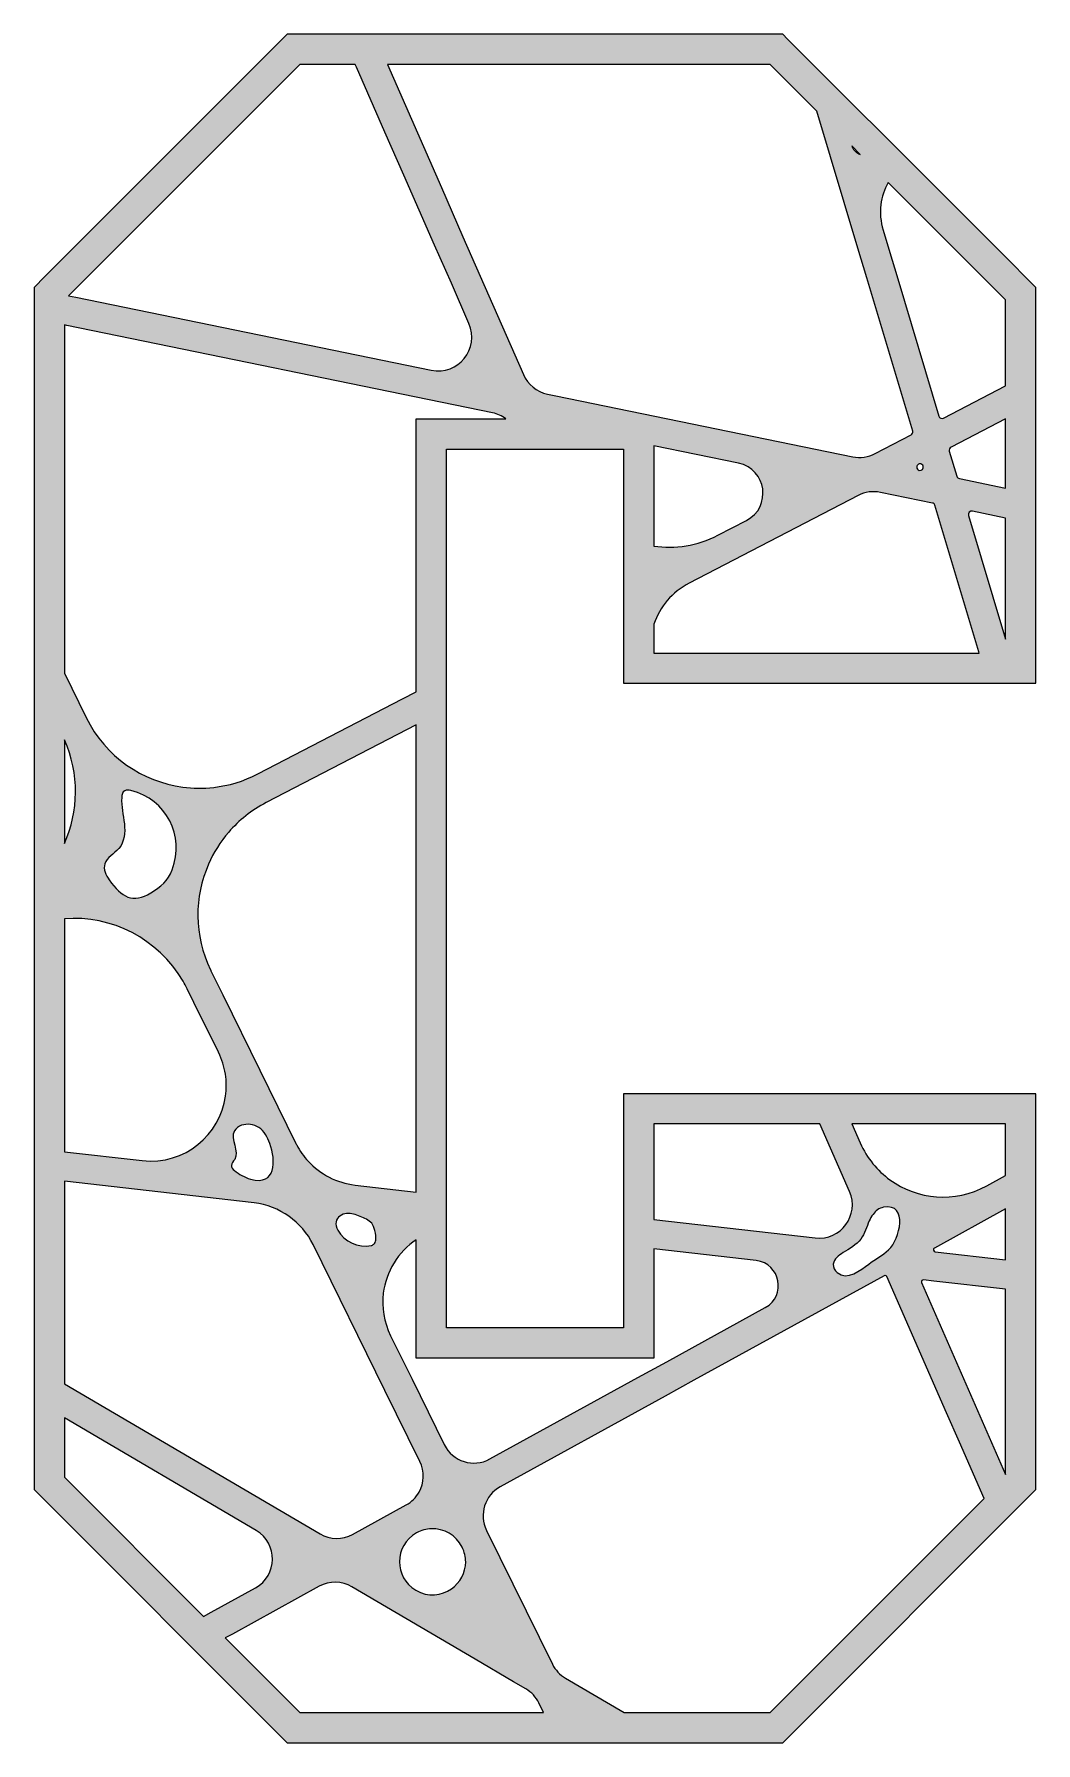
# Model space of a CAD drawing. Extents: x -1650 to 2650, y -4022 to 3022.
# Drawn here: x 919.9 to 1180.1, y 2578.2 to 3021.8 of the extents above; entities that cross this region are included whole.
import ezdxf

# ---------------------------------------------------------------- set-up
doc = ezdxf.new("R2010")
doc.units = 0
doc.header["$MEASUREMENT"] = 0
doc.layers.add('Layer 1', color=7, linetype='Continuous')

msp = doc.modelspace()

# ---------------------------------------------------------------- hatches: boundary and pattern name
at = {"layer": 'Layer 1', "true_color": 0xe6e7e8}
h = msp.add_hatch(color=254, dxfattribs=at)
h.dxf.hatch_style = 2
h.paths.add_polyline_path([(1180.08, 2853.26), (1180.08, 2956.04), (1171.14, 2964.98), (1147.19, 2988.94), (1141.22, 2994.9), (1132.42, 3003.7), (1115.62, 3020.5), (1114.36, 3021.75), (985.64, 3021.75), (943.3, 2979.42), (936.49, 2972.6), (922.7, 2958.82), (919.92, 2956.04), (919.92, 2643.97), (985.64, 2578.25), (1114.36, 2578.25), (1180.08, 2643.97), (1180.08, 2746.74), (1073.01, 2746.74), (1073.01, 2685.94), (1026.99, 2685.94), (1026.99, 2914.06), (1073.01, 2914.06), (1073.01, 2853.26)])
edge = h.paths.add_edge_path()
edge.add_spline(control_points=[(1080.86, 2861.12), (1080.86, 2861.12), (1080.86, 2868.61), (1080.86, 2868.61), (1082.4, 2873.06), (1085.58, 2876.95), (1090.06, 2879.28), (1090.06, 2879.28), (1133.91, 2902.01), (1133.91, 2902.01), (1135.7, 2902.95), (1137.76, 2903.23), (1139.74, 2902.82), (1139.74, 2902.82), (1153.22, 2900.06), (1153.22, 2900.06), (1153.53, 2899.99), (1153.79, 2899.77), (1153.87, 2899.46), (1153.87, 2899.46), (1165.28, 2861.4), (1165.28, 2861.4), (1165.28, 2861.4), (1165.37, 2861.12), (1165.37, 2861.12), (1165.37, 2861.12), (1080.86, 2861.12), (1080.86, 2861.12)], knot_values=[0, 0, 0, 0, 1, 1, 1, 2, 2, 2, 3, 3, 3, 4, 4, 4, 5, 5, 5, 6, 6, 6, 7, 7, 7, 8, 8, 8, 9, 9, 9, 9], degree=3, periodic=1)
edge = h.paths.add_edge_path()
edge.add_spline(control_points=[(1080.86, 2888.86), (1080.86, 2888.86), (1080.86, 2914.9), (1080.86, 2914.9), (1080.86, 2914.9), (1102.86, 2910.39), (1102.86, 2910.39), (1110.19, 2908.88), (1111.57, 2899), (1104.93, 2895.55), (1104.93, 2895.55), (1097.5, 2891.7), (1097.5, 2891.7), (1092.16, 2888.94), (1086.36, 2888.08), (1080.86, 2888.86)], knot_values=[0, 0, 0, 0, 1, 1, 1, 2, 2, 2, 3, 3, 3, 4, 4, 4, 5, 5, 5, 5], degree=3, periodic=1)
edge = h.paths.add_edge_path()
edge.add_spline(control_points=[(1149.13, 2909.38), (1149.13, 2909.68), (1149.28, 2909.99), (1149.6, 2910.15), (1149.73, 2910.21), (1149.86, 2910.25), (1149.99, 2910.25), (1150.36, 2910.25), (1150.72, 2910.01), (1150.83, 2909.63), (1151.01, 2909), (1150.46, 2908.39), (1149.82, 2908.53), (1149.37, 2908.62), (1149.13, 2909), (1149.13, 2909.38)], knot_values=[0, 0, 0, 0, 1, 1, 1, 2, 2, 2, 3, 3, 3, 4, 4, 4, 5, 5, 5, 5], degree=3, periodic=1)
edge = h.paths.add_edge_path()
edge.add_spline(control_points=[(1172.23, 2864.74), (1172.23, 2864.74), (1162.61, 2896.83), (1162.61, 2896.83), (1162.42, 2897.46), (1162.97, 2898.06), (1163.62, 2897.93), (1163.62, 2897.93), (1172.23, 2896.16), (1172.23, 2896.16), (1172.23, 2896.16), (1172.23, 2864.74), (1172.23, 2864.74)], knot_values=[0, 0, 0, 0, 1, 1, 1, 2, 2, 2, 3, 3, 3, 4, 4, 4, 4], degree=3, periodic=1)
edge = h.paths.add_edge_path()
edge.add_spline(control_points=[(1172.23, 2903.94), (1172.23, 2903.94), (1160.22, 2906.4), (1160.22, 2906.4), (1159.91, 2906.46), (1159.66, 2906.69), (1159.56, 2906.99), (1159.56, 2906.99), (1157.61, 2913.51), (1157.61, 2913.51), (1157.49, 2913.91), (1157.68, 2914.34), (1158.05, 2914.53), (1158.05, 2914.53), (1172.23, 2921.88), (1172.23, 2921.88), (1172.23, 2921.88), (1172.23, 2903.94), (1172.23, 2903.94)], knot_values=[0, 0, 0, 0, 1, 1, 1, 2, 2, 2, 3, 3, 3, 4, 4, 4, 5, 5, 5, 6, 6, 6, 6], degree=3, periodic=1)
edge = h.paths.add_edge_path()
edge.add_spline(control_points=[(1141.76, 2983.26), (1141.76, 2983.26), (1159.66, 2965.36), (1159.66, 2965.36), (1159.66, 2965.36), (1167.53, 2957.49), (1167.53, 2957.49), (1167.53, 2957.49), (1172.23, 2952.79), (1172.23, 2952.79), (1172.23, 2952.79), (1172.23, 2930.46), (1172.23, 2930.46), (1172.23, 2930.46), (1156.11, 2922.1), (1156.11, 2922.1), (1155.63, 2921.85), (1155.04, 2922.1), (1154.88, 2922.62), (1154.88, 2922.62), (1144.2, 2958.24), (1144.2, 2958.24), (1144.2, 2958.24), (1141.89, 2965.93), (1141.89, 2965.93), (1141.89, 2965.93), (1140.42, 2970.87), (1140.42, 2970.87), (1139.06, 2975.41), (1139.76, 2979.74), (1141.76, 2983.26)], knot_values=[0, 0, 0, 0, 1, 1, 1, 2, 2, 2, 3, 3, 3, 4, 4, 4, 5, 5, 5, 6, 6, 6, 7, 7, 7, 8, 8, 8, 9, 9, 9, 10, 10, 10, 10], degree=3, periodic=1)
edge = h.paths.add_edge_path()
edge.add_spline(control_points=[(1134.49, 2990.52), (1134.37, 2990.56), (1134.25, 2990.62), (1134.13, 2990.68), (1133.29, 2991.12), (1132.56, 2991.88), (1132.26, 2992.75), (1132.26, 2992.75), (1134.49, 2990.52), (1134.49, 2990.52)], knot_values=[0, 0, 0, 0, 1, 1, 1, 2, 2, 2, 3, 3, 3, 3], degree=3, periodic=1)
edge = h.paths.add_edge_path()
edge.add_spline(control_points=[(947.24, 2972.26), (947.24, 2972.26), (988.89, 3013.9), (988.89, 3013.9), (988.89, 3013.9), (1003.3, 3013.9), (1003.3, 3013.9), (1003.43, 3013.68), (1003.54, 3013.45), (1003.64, 3013.21), (1003.64, 3013.21), (1011.04, 2996.35), (1011.04, 2996.35), (1011.04, 2996.35), (1015.95, 2985.15), (1015.95, 2985.15), (1015.95, 2985.15), (1023.92, 2967), (1023.92, 2967), (1023.92, 2967), (1028.27, 2957.08), (1028.27, 2957.08), (1028.27, 2957.08), (1032.85, 2946.64), (1032.85, 2946.64), (1035.71, 2940.12), (1030.03, 2933.08), (1023.06, 2934.51), (1023.06, 2934.51), (930.7, 2953.45), (930.7, 2953.45), (930.7, 2953.45), (928.82, 2953.83), (928.82, 2953.83), (928.82, 2953.83), (947.24, 2972.26), (947.24, 2972.26)], knot_values=[0, 0, 0, 0, 1, 1, 1, 2, 2, 2, 3, 3, 3, 4, 4, 4, 5, 5, 5, 6, 6, 6, 7, 7, 7, 8, 8, 8, 9, 9, 9, 10, 10, 10, 11, 11, 11, 12, 12, 12, 12], degree=3, periodic=1)
edge = h.paths.add_edge_path()
edge.add_spline(control_points=[(927.77, 2838.59), (931.76, 2829.74), (931.5, 2819.98), (927.77, 2811.69), (927.77, 2811.69), (927.77, 2838.59), (927.77, 2838.59)], knot_values=[0, 0, 0, 0, 1, 1, 1, 2, 2, 2, 2], degree=3, periodic=1)
edge = h.paths.add_edge_path()
edge.add_spline(control_points=[(927.77, 2792.16), (940, 2793.07), (952.13, 2787.05), (958.59, 2775.95), (958.96, 2775.3), (959.32, 2774.62), (959.66, 2773.94), (959.66, 2773.94), (961.41, 2770.38), (961.41, 2770.38), (961.41, 2770.38), (967.78, 2757.48), (967.78, 2757.48), (968.69, 2755.62), (969.29, 2753.73), (969.59, 2751.84), (969.9, 2749.9), (969.9, 2747.95), (969.62, 2746.08), (968.2, 2736.2), (959.19, 2728.08), (947.97, 2729.37), (947.97, 2729.37), (927.77, 2731.68), (927.77, 2731.68), (927.77, 2731.68), (927.77, 2792.16), (927.77, 2792.16)], knot_values=[0, 0, 0, 0, 1, 1, 1, 2, 2, 2, 3, 3, 3, 4, 4, 4, 5, 5, 5, 6, 6, 6, 7, 7, 7, 8, 8, 8, 9, 9, 9, 9], degree=3, periodic=1)
edge = h.paths.add_edge_path()
edge.add_spline(control_points=[(943.34, 2816.82), (943.11, 2819.1), (942.5, 2821.34), (942.65, 2823.62), (942.68, 2824.29), (942.85, 2825.04), (943.43, 2825.38), (943.91, 2825.66), (944.51, 2825.55), (945.05, 2825.42), (954.29, 2823.1), (959.11, 2813.75), (955.74, 2804.87), (954.63, 2801.94), (952.89, 2800.48), (950.25, 2798.87), (945.52, 2796.01), (942.6, 2797.73), (939.42, 2802.21), (938.55, 2803.45), (937.82, 2804.98), (938.27, 2806.42), (938.8, 2808.14), (940.72, 2808.97), (941.9, 2810.34), (943.39, 2812.06), (943.59, 2814.55), (943.34, 2816.82)], knot_values=[0, 0, 0, 0, 1, 1, 1, 2, 2, 2, 3, 3, 3, 4, 4, 4, 5, 5, 5, 6, 6, 6, 7, 7, 7, 8, 8, 8, 9, 9, 9, 9], degree=3, periodic=1)
edge = h.paths.add_edge_path()
edge.add_spline(control_points=[(1003.25, 2723.03), (998.52, 2723.57), (994.22, 2725.8), (991.08, 2729.21), (989.92, 2730.47), (988.91, 2731.9), (988.1, 2733.46), (988.04, 2733.58), (987.98, 2733.7), (987.92, 2733.82), (987.92, 2733.82), (978.54, 2752.86), (978.54, 2752.86), (978.54, 2752.86), (968.9, 2772.42), (968.9, 2772.42), (968.9, 2772.42), (965.83, 2778.65), (965.83, 2778.65), (965.79, 2778.73), (965.75, 2778.82), (965.71, 2778.89), (961.38, 2787.85), (961.49, 2797.84), (965.21, 2806.32), (966.51, 2809.32), (968.27, 2812.13), (970.45, 2814.63), (973.09, 2817.7), (976.35, 2820.31), (980.15, 2822.28), (980.15, 2822.28), (1019.14, 2842.5), (1019.14, 2842.5), (1019.14, 2842.5), (1019.14, 2721.2), (1019.14, 2721.2), (1019.14, 2721.2), (1003.25, 2723.03), (1003.25, 2723.03)], knot_values=[0, 0, 0, 0, 1, 1, 1, 2, 2, 2, 3, 3, 3, 4, 4, 4, 5, 5, 5, 6, 6, 6, 7, 7, 7, 8, 8, 8, 9, 9, 9, 10, 10, 10, 11, 11, 11, 12, 12, 12, 13, 13, 13, 13], degree=3, periodic=1)
edge = h.paths.add_edge_path()
edge.add_spline(control_points=[(1008.62, 2708.76), (1008.55, 2708.32), (1008.4, 2707.94), (1008.13, 2707.67), (1007.96, 2707.5), (1007.74, 2707.38), (1007.46, 2707.32), (1004.12, 2706.61), (1000.42, 2708.33), (998.82, 2711.34), (998.46, 2712.01), (998.2, 2712.77), (998.34, 2713.52), (998.56, 2714.73), (999.82, 2715.53), (1001.04, 2715.63), (1002.26, 2715.74), (1003.46, 2715.32), (1004.61, 2714.88), (1005.71, 2714.46), (1006.85, 2714), (1007.59, 2713.09), (1008.19, 2712.33), (1008.87, 2710.22), (1008.62, 2708.76)], knot_values=[0, 0, 0, 0, 1, 1, 1, 2, 2, 2, 3, 3, 3, 4, 4, 4, 5, 5, 5, 6, 6, 6, 7, 7, 7, 8, 8, 8, 8], degree=3, periodic=1)
edge = h.paths.add_edge_path()
edge.add_spline(control_points=[(971.93, 2737.08), (972.32, 2737.79), (973.04, 2738.27), (973.81, 2738.53), (975.27, 2739.03), (976.95, 2738.82), (978.24, 2737.97), (979.67, 2737.02), (980.52, 2735.41), (981.12, 2733.79), (982.72, 2729.44), (982.85, 2722.66), (976.11, 2724.58), (974.57, 2725.02), (973.13, 2725.79), (971.91, 2726.84), (971.53, 2727.17), (971.13, 2727.59), (971.13, 2728.11), (971.14, 2728.71), (971.67, 2729.15), (972, 2729.66), (973.34, 2731.83), (970.72, 2734.85), (971.93, 2737.08)], knot_values=[0, 0, 0, 0, 1, 1, 1, 2, 2, 2, 3, 3, 3, 4, 4, 4, 5, 5, 5, 6, 6, 6, 7, 7, 7, 8, 8, 8, 8], degree=3, periodic=1)
edge = h.paths.add_edge_path()
edge.add_spline(control_points=[(927.77, 2724.03), (927.77, 2724.03), (977.04, 2718.38), (977.04, 2718.38), (983.65, 2717.61), (989.43, 2713.54), (992.37, 2707.57), (992.37, 2707.57), (1011.04, 2669.69), (1011.04, 2669.69), (1011.04, 2669.69), (1020.11, 2651.29), (1020.11, 2651.29), (1021.41, 2648.66), (1021.23, 2645.69), (1019.89, 2643.3), (1019.14, 2641.94), (1018, 2640.78), (1016.54, 2639.98), (1016.54, 2639.98), (1002.64, 2632.33), (1002.64, 2632.33), (999.99, 2630.88), (996.77, 2630.92), (994.17, 2632.46), (994.17, 2632.46), (927.77, 2671.44), (927.77, 2671.44), (927.77, 2671.44), (927.77, 2724.03), (927.77, 2724.03)], knot_values=[0, 0, 0, 0, 1, 1, 1, 2, 2, 2, 3, 3, 3, 4, 4, 4, 5, 5, 5, 6, 6, 6, 7, 7, 7, 8, 8, 8, 9, 9, 9, 10, 10, 10, 10], degree=3, periodic=1)
edge = h.paths.add_edge_path()
edge.add_spline(control_points=[(1023.07, 2633.82), (1026.33, 2633.94), (1029.52, 2632.18), (1031.07, 2629.05), (1031.71, 2627.75), (1032, 2626.45), (1032, 2625.21), (1032, 2622.35), (1030.5, 2619.79), (1028.3, 2618.23), (1025.77, 2616.43), (1022.29, 2615.94), (1019.03, 2617.86), (1016.21, 2619.52), (1014.8, 2622.38), (1014.8, 2625.25), (1014.8, 2628.2), (1016.28, 2631.14), (1019.25, 2632.77), (1020.46, 2633.44), (1021.78, 2633.78), (1023.07, 2633.82)], knot_values=[0, 0, 0, 0, 1, 1, 1, 2, 2, 2, 3, 3, 3, 4, 4, 4, 5, 5, 5, 6, 6, 6, 7, 7, 7, 7], degree=3, periodic=1)
edge = h.paths.add_edge_path()
edge.add_spline(control_points=[(963.93, 2611.06), (963.93, 2611.06), (927.77, 2647.22), (927.77, 2647.22), (927.77, 2647.22), (927.77, 2662.61), (927.77, 2662.61), (927.77, 2662.61), (977.58, 2633.37), (977.58, 2633.37), (983.32, 2630), (983.2, 2621.65), (977.37, 2618.45), (977.37, 2618.45), (965.88, 2612.13), (965.88, 2612.13), (965.88, 2612.13), (963.93, 2611.06), (963.93, 2611.06)], knot_values=[0, 0, 0, 0, 1, 1, 1, 2, 2, 2, 3, 3, 3, 4, 4, 4, 5, 5, 5, 6, 6, 6, 6], degree=3, periodic=1)
edge = h.paths.add_edge_path()
edge.add_spline(control_points=[(988.89, 2586.1), (988.89, 2586.1), (969.53, 2605.46), (969.53, 2605.46), (969.53, 2605.46), (971.41, 2606.49), (971.41, 2606.49), (971.41, 2606.49), (993.97, 2618.89), (993.97, 2618.89), (996.62, 2620.34), (999.84, 2620.29), (1002.45, 2618.77), (1002.45, 2618.77), (1034.42, 2599.99), (1034.42, 2599.99), (1034.42, 2599.99), (1044.42, 2594.12), (1044.42, 2594.12), (1044.42, 2594.12), (1047.64, 2592.23), (1047.64, 2592.23), (1049.08, 2591.38), (1050.25, 2590.13), (1050.99, 2588.63), (1050.99, 2588.63), (1052.23, 2586.1), (1052.23, 2586.1), (1052.23, 2586.1), (988.89, 2586.1), (988.89, 2586.1)], knot_values=[0, 0, 0, 0, 1, 1, 1, 2, 2, 2, 3, 3, 3, 4, 4, 4, 5, 5, 5, 6, 6, 6, 7, 7, 7, 8, 8, 8, 9, 9, 9, 10, 10, 10, 10], degree=3, periodic=1)
edge = h.paths.add_edge_path()
edge.add_spline(control_points=[(1111.11, 2586.1), (1111.11, 2586.1), (1073.12, 2586.1), (1073.12, 2586.1), (1073.12, 2586.1), (1057.89, 2595.04), (1057.89, 2595.04), (1056.45, 2595.89), (1055.28, 2597.14), (1054.54, 2598.65), (1054.54, 2598.65), (1037.41, 2633.4), (1037.41, 2633.4), (1035.38, 2637.52), (1036.95, 2642.51), (1040.98, 2644.71), (1040.98, 2644.71), (1083.77, 2668.23), (1083.77, 2668.23), (1083.77, 2668.23), (1091.26, 2672.34), (1091.26, 2672.34), (1091.26, 2672.34), (1140.68, 2699.5), (1140.68, 2699.5), (1140.78, 2699.54), (1140.89, 2699.57), (1140.99, 2699.55), (1141.17, 2699.54), (1141.32, 2699.42), (1141.4, 2699.25), (1141.4, 2699.25), (1156.89, 2663.94), (1156.89, 2663.94), (1156.89, 2663.94), (1160.26, 2656.25), (1160.26, 2656.25), (1160.26, 2656.25), (1166.66, 2641.66), (1166.66, 2641.66), (1166.66, 2641.66), (1111.11, 2586.1), (1111.11, 2586.1)], knot_values=[0, 0, 0, 0, 1, 1, 1, 2, 2, 2, 3, 3, 3, 4, 4, 4, 5, 5, 5, 6, 6, 6, 7, 7, 7, 8, 8, 8, 9, 9, 9, 10, 10, 10, 11, 11, 11, 12, 12, 12, 13, 13, 13, 14, 14, 14, 14], degree=3, periodic=1)
edge = h.paths.add_edge_path()
edge.add_spline(control_points=[(1127.48, 2702.5), (1127.59, 2703.86), (1128.86, 2704.78), (1130.02, 2705.48), (1131.7, 2706.48), (1133.47, 2707.45), (1134.63, 2709.01), (1135.67, 2710.42), (1136.1, 2712.18), (1136.83, 2713.77), (1137.08, 2714.34), (1137.4, 2714.91), (1137.79, 2715.41), (1138.48, 2716.33), (1139.37, 2717.06), (1140.49, 2717.25), (1147.16, 2718.44), (1144.71, 2708.88), (1141.89, 2706.26), (1141.86, 2706.23), (1141.83, 2706.21), (1141.8, 2706.18), (1140.29, 2704.8), (1138.37, 2703.75), (1136.72, 2702.53), (1134.59, 2700.94), (1131.15, 2698.11), (1128.46, 2700.31), (1127.82, 2700.84), (1127.41, 2701.67), (1127.48, 2702.5)], knot_values=[0, 0, 0, 0, 1, 1, 1, 2, 2, 2, 3, 3, 3, 4, 4, 4, 5, 5, 5, 6, 6, 6, 7, 7, 7, 8, 8, 8, 9, 9, 9, 10, 10, 10, 10], degree=3, periodic=1)
edge = h.paths.add_edge_path()
edge.add_spline(control_points=[(1172.23, 2647.92), (1172.23, 2647.92), (1150.39, 2697.7), (1150.39, 2697.7), (1150.23, 2698.07), (1150.52, 2698.46), (1150.9, 2698.41), (1150.9, 2698.41), (1153.61, 2698.1), (1153.61, 2698.1), (1153.61, 2698.1), (1172.23, 2695.96), (1172.23, 2695.96), (1172.23, 2695.96), (1172.23, 2647.92), (1172.23, 2647.92)], knot_values=[0, 0, 0, 0, 1, 1, 1, 2, 2, 2, 3, 3, 3, 4, 4, 4, 5, 5, 5, 5], degree=3, periodic=1)
edge = h.paths.add_edge_path()
edge.add_spline(control_points=[(1172.23, 2703.63), (1172.23, 2703.63), (1153.95, 2705.73), (1153.95, 2705.73), (1153.45, 2705.78), (1153.32, 2706.44), (1153.76, 2706.68), (1153.76, 2706.68), (1172.23, 2716.83), (1172.23, 2716.83), (1172.23, 2716.83), (1172.23, 2703.63), (1172.23, 2703.63)], knot_values=[0, 0, 0, 0, 1, 1, 1, 2, 2, 2, 3, 3, 3, 4, 4, 4, 4], degree=3, periodic=1)
edge = h.paths.add_edge_path()
edge.add_spline(control_points=[(1172.23, 2738.89), (1172.23, 2738.89), (1172.23, 2725.51), (1172.23, 2725.51), (1172.23, 2725.51), (1167.32, 2722.81), (1167.32, 2722.81), (1159.03, 2718.26), (1149.29, 2719.24), (1142.19, 2724.39), (1138.93, 2726.75), (1136.22, 2729.99), (1134.48, 2733.97), (1134.48, 2733.97), (1132.32, 2738.89), (1132.32, 2738.89), (1132.32, 2738.89), (1172.23, 2738.89), (1172.23, 2738.89)], knot_values=[0, 0, 0, 0, 1, 1, 1, 2, 2, 2, 3, 3, 3, 4, 4, 4, 5, 5, 5, 6, 6, 6, 6], degree=3, periodic=1)
edge = h.paths.add_edge_path()
edge.add_spline(control_points=[(1080.86, 2738.89), (1080.86, 2738.89), (1124.01, 2738.89), (1124.01, 2738.89), (1124.01, 2738.89), (1131.7, 2721.37), (1131.7, 2721.37), (1134.37, 2715.26), (1129.42, 2708.55), (1122.79, 2709.3), (1122.79, 2709.3), (1080.86, 2714.12), (1080.86, 2714.12), (1080.86, 2714.12), (1080.86, 2738.89), (1080.86, 2738.89)], knot_values=[0, 0, 0, 0, 1, 1, 1, 2, 2, 2, 3, 3, 3, 4, 4, 4, 5, 5, 5, 5], degree=3, periodic=1)
edge = h.paths.add_edge_path()
edge.add_spline(control_points=[(1080.86, 2678.08), (1080.86, 2678.08), (1080.86, 2706.46), (1080.86, 2706.46), (1080.86, 2706.46), (1107.42, 2703.41), (1107.42, 2703.41), (1113.74, 2702.69), (1115.39, 2694.28), (1109.82, 2691.22), (1109.82, 2691.22), (1084.2, 2677.14), (1084.2, 2677.14), (1084.2, 2677.14), (1076.72, 2673.04), (1076.72, 2673.04), (1076.72, 2673.04), (1038.27, 2651.92), (1038.27, 2651.92), (1033.99, 2649.56), (1028.61, 2651.26), (1026.45, 2655.64), (1026.45, 2655.64), (1018.09, 2672.6), (1018.09, 2672.6), (1018.09, 2672.6), (1012.51, 2683.92), (1012.51, 2683.92), (1010.72, 2687.56), (1010.16, 2691.34), (1010.6, 2694.92), (1011.29, 2700.56), (1014.48, 2705.67), (1019.14, 2708.84), (1019.14, 2708.84), (1019.14, 2678.08), (1019.14, 2678.08), (1019.14, 2678.08), (1080.86, 2678.08), (1080.86, 2678.08)], knot_values=[0, 0, 0, 0, 1, 1, 1, 2, 2, 2, 3, 3, 3, 4, 4, 4, 5, 5, 5, 6, 6, 6, 7, 7, 7, 8, 8, 8, 9, 9, 9, 10, 10, 10, 11, 11, 11, 12, 12, 12, 13, 13, 13, 13], degree=3, periodic=1)
edge = h.paths.add_edge_path()
edge.add_spline(control_points=[(1019.14, 2921.92), (1019.14, 2921.92), (1019.14, 2851.07), (1019.14, 2851.07), (1019.14, 2851.07), (1015.6, 2849.24), (1015.6, 2849.24), (1015.6, 2849.24), (977.98, 2829.73), (977.98, 2829.73), (974.31, 2827.82), (970.43, 2826.68), (966.55, 2826.25), (963.86, 2825.94), (961.15, 2825.98), (958.49, 2826.34), (948.05, 2827.75), (938.47, 2834.16), (933.45, 2844.35), (933.45, 2844.35), (927.77, 2855.86), (927.77, 2855.86), (927.77, 2855.86), (927.77, 2946.28), (927.77, 2946.28), (927.77, 2946.28), (928.42, 2946.15), (928.42, 2946.15), (928.42, 2946.15), (1038.97, 2923.48), (1038.97, 2923.48), (1040.25, 2923.22), (1041.43, 2922.68), (1042.45, 2921.92), (1042.45, 2921.92), (1019.14, 2921.92), (1019.14, 2921.92)], knot_values=[0, 0, 0, 0, 1, 1, 1, 2, 2, 2, 3, 3, 3, 4, 4, 4, 5, 5, 5, 6, 6, 6, 7, 7, 7, 8, 8, 8, 9, 9, 9, 10, 10, 10, 11, 11, 11, 12, 12, 12, 12], degree=3, periodic=1)
edge = h.paths.add_edge_path()
edge.add_spline(control_points=[(1055.43, 2927.88), (1055.43, 2927.88), (1053.25, 2928.32), (1053.25, 2928.32), (1050.46, 2928.9), (1048.12, 2930.79), (1046.97, 2933.4), (1046.97, 2933.4), (1031.27, 2969.19), (1031.27, 2969.19), (1031.27, 2969.19), (1025.69, 2981.92), (1025.69, 2981.92), (1025.69, 2981.92), (1011.66, 3013.9), (1011.66, 3013.9), (1011.66, 3013.9), (1111.11, 3013.9), (1111.11, 3013.9), (1111.11, 3013.9), (1123.2, 3001.81), (1123.2, 3001.81), (1123.2, 3001.81), (1133.88, 2966.19), (1133.88, 2966.19), (1133.88, 2966.19), (1136.18, 2958.51), (1136.18, 2958.51), (1136.18, 2958.51), (1148.1, 2918.74), (1148.1, 2918.74), (1148.22, 2918.34), (1148.04, 2917.91), (1147.67, 2917.72), (1147.67, 2917.72), (1138.34, 2912.89), (1138.34, 2912.89), (1136.55, 2911.96), (1134.49, 2911.67), (1132.51, 2912.08), (1132.51, 2912.08), (1055.43, 2927.88), (1055.43, 2927.88)], knot_values=[0, 0, 0, 0, 1, 1, 1, 2, 2, 2, 3, 3, 3, 4, 4, 4, 5, 5, 5, 6, 6, 6, 7, 7, 7, 8, 8, 8, 9, 9, 9, 10, 10, 10, 11, 11, 11, 12, 12, 12, 13, 13, 13, 14, 14, 14, 14], degree=3, periodic=1)

# ---------------------------------------------------------------- linework, layer by layer
at = {"layer": 'Layer 1', "lineweight": 0}
msp.add_lwpolyline([(1180.08, 2853.26), (1180.08, 2956.04), (1171.14, 2964.98), (1147.19, 2988.94), (1141.22, 2994.9), (1132.42, 3003.7), (1115.62, 3020.5), (1114.36, 3021.75), (985.64, 3021.75), (943.3, 2979.42), (936.49, 2972.6), (922.7, 2958.82), (919.92, 2956.04), (919.92, 2643.97), (985.64, 2578.25), (1114.36, 2578.25), (1180.08, 2643.97), (1180.08, 2746.74), (1073.01, 2746.74), (1073.01, 2685.94), (1026.99, 2685.94), (1026.99, 2914.06), (1073.01, 2914.06), (1073.01, 2853.26), (1180.08, 2853.26)], dxfattribs=at)
for points, knots in [([(947.24, 2972.26), (947.24, 2972.26), (988.89, 3013.9), (988.89, 3013.9), (988.89, 3013.9), (1003.3, 3013.9), (1003.3, 3013.9), (1003.43, 3013.68), (1003.54, 3013.45), (1003.64, 3013.21), (1003.64, 3013.21), (1011.04, 2996.35), (1011.04, 2996.35), (1011.04, 2996.35), (1015.95, 2985.15), (1015.95, 2985.15), (1015.95, 2985.15), (1023.92, 2967), (1023.92, 2967), (1023.92, 2967), (1028.27, 2957.08), (1028.27, 2957.08), (1028.27, 2957.08), (1032.85, 2946.64), (1032.85, 2946.64), (1035.71, 2940.12), (1030.03, 2933.08), (1023.06, 2934.51), (1023.06, 2934.51), (930.7, 2953.45), (930.7, 2953.45), (930.7, 2953.45), (928.82, 2953.83), (928.82, 2953.83), (928.82, 2953.83), (947.24, 2972.26), (947.24, 2972.26)], [0, 0, 0, 0, 1, 1, 1, 2, 2, 2, 3, 3, 3, 4, 4, 4, 5, 5, 5, 6, 6, 6, 7, 7, 7, 8, 8, 8, 9, 9, 9, 10, 10, 10, 11, 11, 11, 12, 12, 12, 12]), ([(1055.43, 2927.88), (1055.43, 2927.88), (1053.25, 2928.32), (1053.25, 2928.32), (1050.46, 2928.9), (1048.12, 2930.79), (1046.97, 2933.4), (1046.97, 2933.4), (1031.27, 2969.19), (1031.27, 2969.19), (1031.27, 2969.19), (1025.69, 2981.92), (1025.69, 2981.92), (1025.69, 2981.92), (1011.66, 3013.9), (1011.66, 3013.9), (1011.66, 3013.9), (1111.11, 3013.9), (1111.11, 3013.9), (1111.11, 3013.9), (1123.2, 3001.81), (1123.2, 3001.81), (1123.2, 3001.81), (1133.88, 2966.19), (1133.88, 2966.19), (1133.88, 2966.19), (1136.18, 2958.51), (1136.18, 2958.51), (1136.18, 2958.51), (1148.1, 2918.74), (1148.1, 2918.74), (1148.22, 2918.34), (1148.04, 2917.91), (1147.67, 2917.72), (1147.67, 2917.72), (1138.34, 2912.89), (1138.34, 2912.89), (1136.55, 2911.96), (1134.49, 2911.67), (1132.51, 2912.08), (1132.51, 2912.08), (1055.43, 2927.88), (1055.43, 2927.88)], [0, 0, 0, 0, 1, 1, 1, 2, 2, 2, 3, 3, 3, 4, 4, 4, 5, 5, 5, 6, 6, 6, 7, 7, 7, 8, 8, 8, 9, 9, 9, 10, 10, 10, 11, 11, 11, 12, 12, 12, 13, 13, 13, 14, 14, 14, 14]), ([(1134.49, 2990.52), (1134.37, 2990.56), (1134.25, 2990.62), (1134.13, 2990.68), (1133.29, 2991.12), (1132.56, 2991.88), (1132.26, 2992.75), (1132.26, 2992.75), (1134.49, 2990.52), (1134.49, 2990.52)], [0, 0, 0, 0, 1, 1, 1, 2, 2, 2, 3, 3, 3, 3]), ([(1141.76, 2983.26), (1141.76, 2983.26), (1159.66, 2965.36), (1159.66, 2965.36), (1159.66, 2965.36), (1167.53, 2957.49), (1167.53, 2957.49), (1167.53, 2957.49), (1172.23, 2952.79), (1172.23, 2952.79), (1172.23, 2952.79), (1172.23, 2930.46), (1172.23, 2930.46), (1172.23, 2930.46), (1156.11, 2922.1), (1156.11, 2922.1), (1155.63, 2921.85), (1155.04, 2922.1), (1154.88, 2922.62), (1154.88, 2922.62), (1144.2, 2958.24), (1144.2, 2958.24), (1144.2, 2958.24), (1141.89, 2965.93), (1141.89, 2965.93), (1141.89, 2965.93), (1140.42, 2970.87), (1140.42, 2970.87), (1139.06, 2975.41), (1139.76, 2979.74), (1141.76, 2983.26)], [0, 0, 0, 0, 1, 1, 1, 2, 2, 2, 3, 3, 3, 4, 4, 4, 5, 5, 5, 6, 6, 6, 7, 7, 7, 8, 8, 8, 9, 9, 9, 10, 10, 10, 10]), ([(1019.14, 2921.92), (1019.14, 2921.92), (1019.14, 2851.07), (1019.14, 2851.07), (1019.14, 2851.07), (1015.6, 2849.24), (1015.6, 2849.24), (1015.6, 2849.24), (977.98, 2829.73), (977.98, 2829.73), (974.31, 2827.82), (970.43, 2826.68), (966.55, 2826.25), (963.86, 2825.94), (961.15, 2825.98), (958.49, 2826.34), (948.05, 2827.75), (938.47, 2834.16), (933.45, 2844.35), (933.45, 2844.35), (927.77, 2855.86), (927.77, 2855.86), (927.77, 2855.86), (927.77, 2946.28), (927.77, 2946.28), (927.77, 2946.28), (928.42, 2946.15), (928.42, 2946.15), (928.42, 2946.15), (1038.97, 2923.48), (1038.97, 2923.48), (1040.25, 2923.22), (1041.43, 2922.68), (1042.45, 2921.92), (1042.45, 2921.92), (1019.14, 2921.92), (1019.14, 2921.92)], [0, 0, 0, 0, 1, 1, 1, 2, 2, 2, 3, 3, 3, 4, 4, 4, 5, 5, 5, 6, 6, 6, 7, 7, 7, 8, 8, 8, 9, 9, 9, 10, 10, 10, 11, 11, 11, 12, 12, 12, 12]), ([(1172.23, 2903.94), (1172.23, 2903.94), (1160.22, 2906.4), (1160.22, 2906.4), (1159.91, 2906.46), (1159.66, 2906.69), (1159.56, 2906.99), (1159.56, 2906.99), (1157.61, 2913.51), (1157.61, 2913.51), (1157.49, 2913.91), (1157.68, 2914.34), (1158.05, 2914.53), (1158.05, 2914.53), (1172.23, 2921.88), (1172.23, 2921.88), (1172.23, 2921.88), (1172.23, 2903.94), (1172.23, 2903.94)], [0, 0, 0, 0, 1, 1, 1, 2, 2, 2, 3, 3, 3, 4, 4, 4, 5, 5, 5, 6, 6, 6, 6]), ([(1080.86, 2888.86), (1080.86, 2888.86), (1080.86, 2914.9), (1080.86, 2914.9), (1080.86, 2914.9), (1102.86, 2910.39), (1102.86, 2910.39), (1110.19, 2908.88), (1111.57, 2899), (1104.93, 2895.55), (1104.93, 2895.55), (1097.5, 2891.7), (1097.5, 2891.7), (1092.16, 2888.94), (1086.36, 2888.08), (1080.86, 2888.86)], [0, 0, 0, 0, 1, 1, 1, 2, 2, 2, 3, 3, 3, 4, 4, 4, 5, 5, 5, 5]), ([(1149.13, 2909.38), (1149.13, 2909.68), (1149.28, 2909.99), (1149.6, 2910.15), (1149.73, 2910.21), (1149.86, 2910.25), (1149.99, 2910.25), (1150.36, 2910.25), (1150.72, 2910.01), (1150.83, 2909.63), (1151.01, 2909), (1150.46, 2908.39), (1149.82, 2908.53), (1149.37, 2908.62), (1149.13, 2909), (1149.13, 2909.38)], [0, 0, 0, 0, 1, 1, 1, 2, 2, 2, 3, 3, 3, 4, 4, 4, 5, 5, 5, 5]), ([(1080.86, 2861.12), (1080.86, 2861.12), (1080.86, 2868.61), (1080.86, 2868.61), (1082.4, 2873.06), (1085.58, 2876.95), (1090.06, 2879.28), (1090.06, 2879.28), (1133.91, 2902.01), (1133.91, 2902.01), (1135.7, 2902.95), (1137.76, 2903.23), (1139.74, 2902.82), (1139.74, 2902.82), (1153.22, 2900.06), (1153.22, 2900.06), (1153.53, 2899.99), (1153.79, 2899.77), (1153.87, 2899.46), (1153.87, 2899.46), (1165.28, 2861.4), (1165.28, 2861.4), (1165.28, 2861.4), (1165.37, 2861.12), (1165.37, 2861.12), (1165.37, 2861.12), (1080.86, 2861.12), (1080.86, 2861.12)], [0, 0, 0, 0, 1, 1, 1, 2, 2, 2, 3, 3, 3, 4, 4, 4, 5, 5, 5, 6, 6, 6, 7, 7, 7, 8, 8, 8, 9, 9, 9, 9]), ([(1172.23, 2864.74), (1172.23, 2864.74), (1162.61, 2896.83), (1162.61, 2896.83), (1162.42, 2897.46), (1162.97, 2898.06), (1163.62, 2897.93), (1163.62, 2897.93), (1172.23, 2896.16), (1172.23, 2896.16), (1172.23, 2896.16), (1172.23, 2864.74), (1172.23, 2864.74)], [0, 0, 0, 0, 1, 1, 1, 2, 2, 2, 3, 3, 3, 4, 4, 4, 4]), ([(927.77, 2838.59), (931.76, 2829.74), (931.5, 2819.98), (927.77, 2811.69), (927.77, 2811.69), (927.77, 2838.59), (927.77, 2838.59)], [0, 0, 0, 0, 1, 1, 1, 2, 2, 2, 2]), ([(1003.25, 2723.03), (998.52, 2723.57), (994.22, 2725.8), (991.08, 2729.21), (989.92, 2730.47), (988.91, 2731.9), (988.1, 2733.46), (988.04, 2733.58), (987.98, 2733.7), (987.92, 2733.82), (987.92, 2733.82), (978.54, 2752.86), (978.54, 2752.86), (978.54, 2752.86), (968.9, 2772.42), (968.9, 2772.42), (968.9, 2772.42), (965.83, 2778.65), (965.83, 2778.65), (965.79, 2778.73), (965.75, 2778.82), (965.71, 2778.89), (961.38, 2787.85), (961.49, 2797.84), (965.21, 2806.32), (966.51, 2809.32), (968.27, 2812.13), (970.45, 2814.63), (973.09, 2817.7), (976.35, 2820.31), (980.15, 2822.28), (980.15, 2822.28), (1019.14, 2842.5), (1019.14, 2842.5), (1019.14, 2842.5), (1019.14, 2721.2), (1019.14, 2721.2), (1019.14, 2721.2), (1003.25, 2723.03), (1003.25, 2723.03)], [0, 0, 0, 0, 1, 1, 1, 2, 2, 2, 3, 3, 3, 4, 4, 4, 5, 5, 5, 6, 6, 6, 7, 7, 7, 8, 8, 8, 9, 9, 9, 10, 10, 10, 11, 11, 11, 12, 12, 12, 13, 13, 13, 13]), ([(943.34, 2816.82), (943.11, 2819.1), (942.5, 2821.34), (942.65, 2823.62), (942.68, 2824.29), (942.85, 2825.04), (943.43, 2825.38), (943.91, 2825.66), (944.51, 2825.55), (945.05, 2825.42), (954.29, 2823.1), (959.11, 2813.75), (955.74, 2804.87), (954.63, 2801.94), (952.89, 2800.48), (950.25, 2798.87), (945.52, 2796.01), (942.6, 2797.73), (939.42, 2802.21), (938.55, 2803.45), (937.82, 2804.98), (938.27, 2806.42), (938.8, 2808.14), (940.72, 2808.97), (941.9, 2810.34), (943.39, 2812.06), (943.59, 2814.55), (943.34, 2816.82)], [0, 0, 0, 0, 1, 1, 1, 2, 2, 2, 3, 3, 3, 4, 4, 4, 5, 5, 5, 6, 6, 6, 7, 7, 7, 8, 8, 8, 9, 9, 9, 9]), ([(927.77, 2792.16), (940, 2793.07), (952.13, 2787.05), (958.59, 2775.95), (958.96, 2775.3), (959.32, 2774.62), (959.66, 2773.94), (959.66, 2773.94), (961.41, 2770.38), (961.41, 2770.38), (961.41, 2770.38), (967.78, 2757.48), (967.78, 2757.48), (968.69, 2755.62), (969.29, 2753.73), (969.59, 2751.84), (969.9, 2749.9), (969.9, 2747.95), (969.62, 2746.08), (968.2, 2736.2), (959.19, 2728.08), (947.97, 2729.37), (947.97, 2729.37), (927.77, 2731.68), (927.77, 2731.68), (927.77, 2731.68), (927.77, 2792.16), (927.77, 2792.16)], [0, 0, 0, 0, 1, 1, 1, 2, 2, 2, 3, 3, 3, 4, 4, 4, 5, 5, 5, 6, 6, 6, 7, 7, 7, 8, 8, 8, 9, 9, 9, 9]), ([(971.93, 2737.08), (972.32, 2737.79), (973.04, 2738.27), (973.81, 2738.53), (975.27, 2739.03), (976.95, 2738.82), (978.24, 2737.97), (979.67, 2737.02), (980.52, 2735.41), (981.12, 2733.79), (982.72, 2729.44), (982.85, 2722.66), (976.11, 2724.58), (974.57, 2725.02), (973.13, 2725.79), (971.91, 2726.84), (971.53, 2727.17), (971.13, 2727.59), (971.13, 2728.11), (971.14, 2728.71), (971.67, 2729.15), (972, 2729.66), (973.34, 2731.83), (970.72, 2734.85), (971.93, 2737.08)], [0, 0, 0, 0, 1, 1, 1, 2, 2, 2, 3, 3, 3, 4, 4, 4, 5, 5, 5, 6, 6, 6, 7, 7, 7, 8, 8, 8, 8]), ([(1080.86, 2738.89), (1080.86, 2738.89), (1124.01, 2738.89), (1124.01, 2738.89), (1124.01, 2738.89), (1131.7, 2721.37), (1131.7, 2721.37), (1134.37, 2715.26), (1129.42, 2708.55), (1122.79, 2709.3), (1122.79, 2709.3), (1080.86, 2714.12), (1080.86, 2714.12), (1080.86, 2714.12), (1080.86, 2738.89), (1080.86, 2738.89)], [0, 0, 0, 0, 1, 1, 1, 2, 2, 2, 3, 3, 3, 4, 4, 4, 5, 5, 5, 5]), ([(1172.23, 2738.89), (1172.23, 2738.89), (1172.23, 2725.51), (1172.23, 2725.51), (1172.23, 2725.51), (1167.32, 2722.81), (1167.32, 2722.81), (1159.03, 2718.26), (1149.29, 2719.24), (1142.19, 2724.39), (1138.93, 2726.75), (1136.22, 2729.99), (1134.48, 2733.97), (1134.48, 2733.97), (1132.32, 2738.89), (1132.32, 2738.89), (1132.32, 2738.89), (1172.23, 2738.89), (1172.23, 2738.89)], [0, 0, 0, 0, 1, 1, 1, 2, 2, 2, 3, 3, 3, 4, 4, 4, 5, 5, 5, 6, 6, 6, 6]), ([(927.77, 2724.03), (927.77, 2724.03), (977.04, 2718.38), (977.04, 2718.38), (983.65, 2717.61), (989.43, 2713.54), (992.37, 2707.57), (992.37, 2707.57), (1011.04, 2669.69), (1011.04, 2669.69), (1011.04, 2669.69), (1020.11, 2651.29), (1020.11, 2651.29), (1021.41, 2648.66), (1021.23, 2645.69), (1019.89, 2643.3), (1019.14, 2641.94), (1018, 2640.78), (1016.54, 2639.98), (1016.54, 2639.98), (1002.64, 2632.33), (1002.64, 2632.33), (999.99, 2630.88), (996.77, 2630.92), (994.17, 2632.46), (994.17, 2632.46), (927.77, 2671.44), (927.77, 2671.44), (927.77, 2671.44), (927.77, 2724.03), (927.77, 2724.03)], [0, 0, 0, 0, 1, 1, 1, 2, 2, 2, 3, 3, 3, 4, 4, 4, 5, 5, 5, 6, 6, 6, 7, 7, 7, 8, 8, 8, 9, 9, 9, 10, 10, 10, 10]), ([(1008.62, 2708.76), (1008.55, 2708.32), (1008.4, 2707.94), (1008.13, 2707.67), (1007.96, 2707.5), (1007.74, 2707.38), (1007.46, 2707.32), (1004.12, 2706.61), (1000.42, 2708.33), (998.82, 2711.34), (998.46, 2712.01), (998.2, 2712.77), (998.34, 2713.52), (998.56, 2714.73), (999.82, 2715.53), (1001.04, 2715.63), (1002.26, 2715.74), (1003.46, 2715.32), (1004.61, 2714.88), (1005.71, 2714.46), (1006.85, 2714), (1007.59, 2713.09), (1008.19, 2712.33), (1008.87, 2710.22), (1008.62, 2708.76)], [0, 0, 0, 0, 1, 1, 1, 2, 2, 2, 3, 3, 3, 4, 4, 4, 5, 5, 5, 6, 6, 6, 7, 7, 7, 8, 8, 8, 8]), ([(1127.48, 2702.5), (1127.59, 2703.86), (1128.86, 2704.78), (1130.02, 2705.48), (1131.7, 2706.48), (1133.47, 2707.45), (1134.63, 2709.01), (1135.67, 2710.42), (1136.1, 2712.18), (1136.83, 2713.77), (1137.08, 2714.34), (1137.4, 2714.91), (1137.79, 2715.41), (1138.48, 2716.33), (1139.37, 2717.06), (1140.49, 2717.25), (1147.16, 2718.44), (1144.71, 2708.88), (1141.89, 2706.26), (1141.86, 2706.23), (1141.83, 2706.21), (1141.8, 2706.18), (1140.29, 2704.8), (1138.37, 2703.75), (1136.72, 2702.53), (1134.59, 2700.94), (1131.15, 2698.11), (1128.46, 2700.31), (1127.82, 2700.84), (1127.41, 2701.67), (1127.48, 2702.5)], [0, 0, 0, 0, 1, 1, 1, 2, 2, 2, 3, 3, 3, 4, 4, 4, 5, 5, 5, 6, 6, 6, 7, 7, 7, 8, 8, 8, 9, 9, 9, 10, 10, 10, 10]), ([(1172.23, 2703.63), (1172.23, 2703.63), (1153.95, 2705.73), (1153.95, 2705.73), (1153.45, 2705.78), (1153.32, 2706.44), (1153.76, 2706.68), (1153.76, 2706.68), (1172.23, 2716.83), (1172.23, 2716.83), (1172.23, 2716.83), (1172.23, 2703.63), (1172.23, 2703.63)], [0, 0, 0, 0, 1, 1, 1, 2, 2, 2, 3, 3, 3, 4, 4, 4, 4]), ([(1080.86, 2678.08), (1080.86, 2678.08), (1080.86, 2706.46), (1080.86, 2706.46), (1080.86, 2706.46), (1107.42, 2703.41), (1107.42, 2703.41), (1113.74, 2702.69), (1115.39, 2694.28), (1109.82, 2691.22), (1109.82, 2691.22), (1084.2, 2677.14), (1084.2, 2677.14), (1084.2, 2677.14), (1076.72, 2673.04), (1076.72, 2673.04), (1076.72, 2673.04), (1038.27, 2651.92), (1038.27, 2651.92), (1033.99, 2649.56), (1028.61, 2651.26), (1026.45, 2655.64), (1026.45, 2655.64), (1018.09, 2672.6), (1018.09, 2672.6), (1018.09, 2672.6), (1012.51, 2683.92), (1012.51, 2683.92), (1010.72, 2687.56), (1010.16, 2691.34), (1010.6, 2694.92), (1011.29, 2700.56), (1014.48, 2705.67), (1019.14, 2708.84), (1019.14, 2708.84), (1019.14, 2678.08), (1019.14, 2678.08), (1019.14, 2678.08), (1080.86, 2678.08), (1080.86, 2678.08)], [0, 0, 0, 0, 1, 1, 1, 2, 2, 2, 3, 3, 3, 4, 4, 4, 5, 5, 5, 6, 6, 6, 7, 7, 7, 8, 8, 8, 9, 9, 9, 10, 10, 10, 11, 11, 11, 12, 12, 12, 13, 13, 13, 13]), ([(1111.11, 2586.1), (1111.11, 2586.1), (1073.12, 2586.1), (1073.12, 2586.1), (1073.12, 2586.1), (1057.89, 2595.04), (1057.89, 2595.04), (1056.45, 2595.89), (1055.28, 2597.14), (1054.54, 2598.65), (1054.54, 2598.65), (1037.41, 2633.4), (1037.41, 2633.4), (1035.38, 2637.52), (1036.95, 2642.51), (1040.98, 2644.71), (1040.98, 2644.71), (1083.77, 2668.23), (1083.77, 2668.23), (1083.77, 2668.23), (1091.26, 2672.34), (1091.26, 2672.34), (1091.26, 2672.34), (1140.68, 2699.5), (1140.68, 2699.5), (1140.78, 2699.54), (1140.89, 2699.57), (1140.99, 2699.55), (1141.17, 2699.54), (1141.32, 2699.42), (1141.4, 2699.25), (1141.4, 2699.25), (1156.89, 2663.94), (1156.89, 2663.94), (1156.89, 2663.94), (1160.26, 2656.25), (1160.26, 2656.25), (1160.26, 2656.25), (1166.66, 2641.66), (1166.66, 2641.66), (1166.66, 2641.66), (1111.11, 2586.1), (1111.11, 2586.1)], [0, 0, 0, 0, 1, 1, 1, 2, 2, 2, 3, 3, 3, 4, 4, 4, 5, 5, 5, 6, 6, 6, 7, 7, 7, 8, 8, 8, 9, 9, 9, 10, 10, 10, 11, 11, 11, 12, 12, 12, 13, 13, 13, 14, 14, 14, 14]), ([(1172.23, 2647.92), (1172.23, 2647.92), (1150.39, 2697.7), (1150.39, 2697.7), (1150.23, 2698.07), (1150.52, 2698.46), (1150.9, 2698.41), (1150.9, 2698.41), (1153.61, 2698.1), (1153.61, 2698.1), (1153.61, 2698.1), (1172.23, 2695.96), (1172.23, 2695.96), (1172.23, 2695.96), (1172.23, 2647.92), (1172.23, 2647.92)], [0, 0, 0, 0, 1, 1, 1, 2, 2, 2, 3, 3, 3, 4, 4, 4, 5, 5, 5, 5]), ([(963.93, 2611.06), (963.93, 2611.06), (927.77, 2647.22), (927.77, 2647.22), (927.77, 2647.22), (927.77, 2662.61), (927.77, 2662.61), (927.77, 2662.61), (977.58, 2633.37), (977.58, 2633.37), (983.32, 2630), (983.2, 2621.65), (977.37, 2618.45), (977.37, 2618.45), (965.88, 2612.13), (965.88, 2612.13), (965.88, 2612.13), (963.93, 2611.06), (963.93, 2611.06)], [0, 0, 0, 0, 1, 1, 1, 2, 2, 2, 3, 3, 3, 4, 4, 4, 5, 5, 5, 6, 6, 6, 6]), ([(1023.07, 2633.82), (1026.33, 2633.94), (1029.52, 2632.18), (1031.07, 2629.05), (1031.71, 2627.75), (1032, 2626.45), (1032, 2625.21), (1032, 2622.35), (1030.5, 2619.79), (1028.3, 2618.23), (1025.77, 2616.43), (1022.29, 2615.94), (1019.03, 2617.86), (1016.21, 2619.52), (1014.8, 2622.38), (1014.8, 2625.25), (1014.8, 2628.2), (1016.28, 2631.14), (1019.25, 2632.77), (1020.46, 2633.44), (1021.78, 2633.78), (1023.07, 2633.82)], [0, 0, 0, 0, 1, 1, 1, 2, 2, 2, 3, 3, 3, 4, 4, 4, 5, 5, 5, 6, 6, 6, 7, 7, 7, 7]), ([(988.89, 2586.1), (988.89, 2586.1), (969.53, 2605.46), (969.53, 2605.46), (969.53, 2605.46), (971.41, 2606.49), (971.41, 2606.49), (971.41, 2606.49), (993.97, 2618.89), (993.97, 2618.89), (996.62, 2620.34), (999.84, 2620.29), (1002.45, 2618.77), (1002.45, 2618.77), (1034.42, 2599.99), (1034.42, 2599.99), (1034.42, 2599.99), (1044.42, 2594.12), (1044.42, 2594.12), (1044.42, 2594.12), (1047.64, 2592.23), (1047.64, 2592.23), (1049.08, 2591.38), (1050.25, 2590.13), (1050.99, 2588.63), (1050.99, 2588.63), (1052.23, 2586.1), (1052.23, 2586.1), (1052.23, 2586.1), (988.89, 2586.1), (988.89, 2586.1)], [0, 0, 0, 0, 1, 1, 1, 2, 2, 2, 3, 3, 3, 4, 4, 4, 5, 5, 5, 6, 6, 6, 7, 7, 7, 8, 8, 8, 9, 9, 9, 10, 10, 10, 10])]:
    msp.add_open_spline(points, degree=3, knots=knots, dxfattribs=at)

doc.saveas('drawing.dxf')
